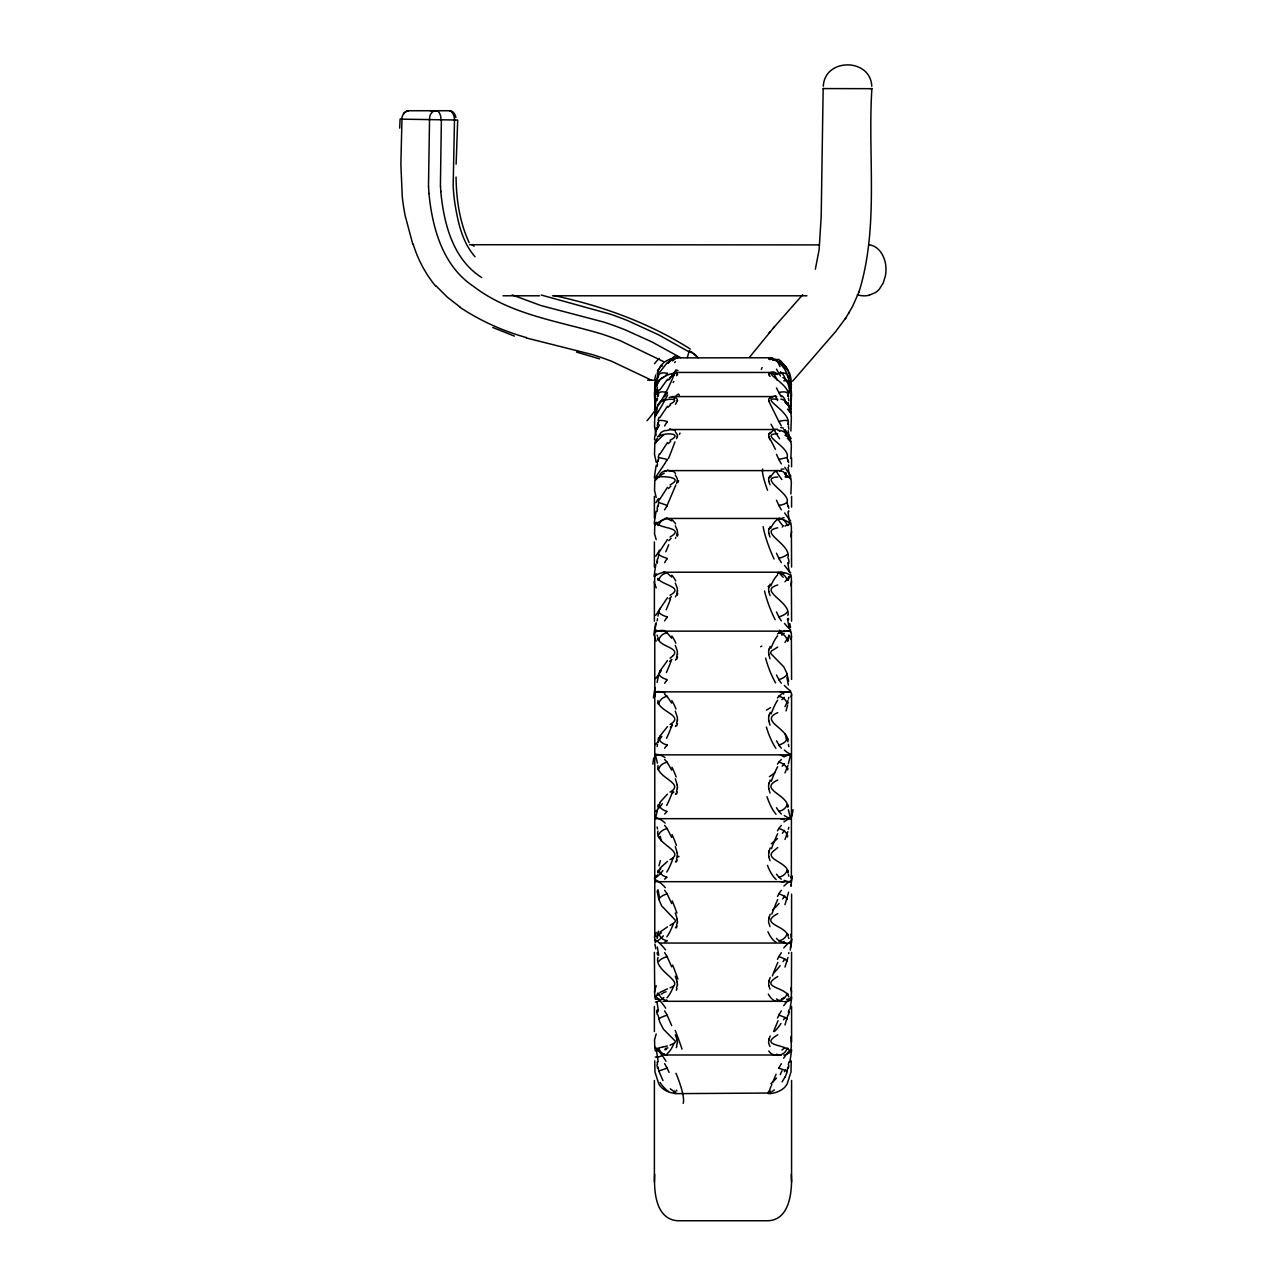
<?xml version="1.0" encoding="UTF-8"?>
<svg xmlns="http://www.w3.org/2000/svg" width="1285" height="1285" viewBox="0 0 1285 1285"><rect width="100%" height="100%" fill="white"/><g stroke="black" fill="none" stroke-linecap="round" stroke-linejoin="round"><path stroke-width="1.5" d="M659.398 999.232L655.414 999.232A88.777 46.389 0 0 1 654.772 996.598L654.386 952.33M655.414 942.371A88.777 33.972 0 0 1 654.772 940.443L654.772 633.071A88.777 33.972 0 0 1 655.414 631.16L790.548 631.16A87.3 33.41 0 0 1 791.367 633.73L791.576 679.412M791.56 694.205L791.351 880.113A87.3 20.383 0 0 1 790.548 881.687L655.414 881.687A88.777 20.721 0 0 1 654.772 880.514L654.531 877.751L656.185 875.599M790.548 574.299A87.3 45.617 0 0 1 791.367 577.816L791.576 621.185M790.548 522.674A87.3 56.685 0 0 1 791.367 527.043L791.576 567.054M870.363 88.649L871.905 88.681L823.155 88.569L821.195 216.603L819.123 249.692L815.349 269.207M871.889 88.681C867.52 155.999 879.277 226.738 858.942 292.161M654.724 1060.896L654.964 1072.043L658.82 1083.962A21.202 14.986 0 0 0 675.653 1093.535L675.765 1093.551A12.657 9.156 -0.1 0 0 677.356 1093.631L768.542 1093.053M456.127 164.191L457.701 120.099M791.576 1080.46L791.576 1181.831C791.191 1197.315 787.609 1219.513 768.51 1220.75L677.468 1220.75C655.189 1219.063 653.84 1190.038 654.724 1174.442M791.592 531.444L790.869 536.728M399.667 128.131L400.101 119.087M654.611 388.102A87.3 87.027 0 0 1 655.414 381.388A88.777 88.504 0.5 0 0 654.772 386.399L655.109 402.944M456.85 120.019L401.964 119.168L400.872 164.175L402.253 196.476A207.319 207.319 0 0 0 405.257 216.041L412.806 244.262M654.386 992.165L656.185 985.595M791.592 581.35L790.869 585.591M441.381 119.891L440.418 185.859M654.386 937.199L656.185 932.396M791.592 636.316L790.869 639.432M791.592 694.992L790.869 696.888M790.982 405.819L791.528 394.607A80.698 79.702 0 0 0 791.062 388.841L791.062 383.894M823.316 86.191C824.633 57.729 870.571 57.809 871.76 86.288M790.869 402.944L791.207 386.399A88.777 88.504 0 0 0 790.548 381.388L790.163 380.842M790.869 412.389L791.207 396.262A88.777 86.32 0 0 0 790.548 391.363M790.869 431.069L791.351 417.304A87.3 80.65 0 0 0 790.548 411.088M788.861 1061.892L788.364 1064.735M657.133 511.494L657.534 509.181M657.133 466.326L657.534 464.046M657.133 563.456L657.534 561.159M788.861 1009.93L788.364 1012.757M787.817 381.388L792.845 380.938L835.7 331.514L846.044 317.588M657.133 429.045L657.534 426.861M657.133 620.896L657.534 618.679M788.861 952.49L788.669 953.566M658.016 558.557L658.82 554.429A8.883 2.072 15.9 0 0 667.14 558.3A27.146 23.58 -87.7 0 1 666.803 559.344M790.869 458.488L791.351 445.799A87.3 74.434 0 0 0 790.548 440.048M787.946 1015.038L784.974 1024.98M658.016 506.579L658.82 502.499L667.14 505.374L675.83 485.023M787.946 1067L786.629 1072.863M658.016 616.141L658.82 612.078A8.883 3.341 16.7 0 0 667.14 616.848M787.946 957.454L784.974 967.075M658.016 461.508L658.82 457.556L667.14 459.387M657.133 400.567L657.534 398.527M657.133 682.431L658.82 674.031A33.249 29.41 16.7 0 1 659.88 671.139M788.621 892.24L784.974 904.72M658.016 424.452L658.82 420.741A8.883 1.927 15.8 0 1 667.14 421.448M677.275 720.66L676.52 723.455M677.275 788.572L676.52 791.351M790.869 494.002L791.351 482.678A87.3 66.37 0 0 0 790.548 477.554M677.275 856.436L676.52 859.135M658.016 742.393L658.82 738.763A8.883 5.622 20.1 0 0 667.14 744.947M677.275 654.386L676.52 657.117M787.833 831.684L784.974 839.458M657.133 746.537L657.534 744.625M768.703 852.79L768.944 851.778M788.364 829.227L788.765 827.331M657.133 381.597L657.534 379.75M677.275 922.582L676.52 925.136M768.703 919.064L768.944 918.084M658.016 396.31L658.82 392.921A8.883 3.212 16.6 0 1 667.14 392.519M677.275 591.373L676.52 593.975M658.016 807.96L658.82 804.683A8.883 6.553 23.3 0 0 667.14 811.349A27.146 19.404 45 0 1 666.674 811.975L664.618 814.015M787.946 765.619L784.974 772.911M768.703 982.093L768.944 981.162M677.275 533.163L676.52 535.588M788.364 763.868L790.548 754.857L655.414 754.857A88.777 6.971 0 0 0 654.772 755.259L654.868 756.431M657.326 810.803L655.591 817.935M658.016 377.79L658.82 374.802A8.883 4.401 17.9 0 1 667.14 373.293M768.703 1040.304L768.944 1039.437M768.944 783.882L768.703 784.878A9.075 8.513 87.4 0 0 768.912 788.749M697.996 357.873L697.61 357.342A23.403 16.287 26.4 0 0 689.145 351.303L687.282 357.615M768.944 716.034L768.703 717.03A9.075 8.385 65 0 0 768.944 720.853M658.016 872.997L658.82 870.154A8.883 7.341 28.2 0 0 667.14 877.141A27.146 17.058 39.5 0 1 666.626 877.607L664.618 879.197M787.946 700.566L784.974 706.702M677.275 481.2L676.52 483.369M768.944 649.953L768.703 650.885A9.075 8.047 48.8 0 0 768.96 654.563M788.364 699.056L788.861 697.321M657.486 874.892L657.229 875.776M657.133 373.806L657.534 372.505M769.153 851.023L770.197 847.891M769.153 783.127L770.197 780.027M769.153 917.345L770.197 914.245M768.944 587.229L768.703 588.08A9.075 7.517 38.4 0 0 768.992 591.55M769.153 715.311L770.197 712.34M769.153 980.455L770.197 977.467M677.275 436.755L676.52 438.619M768.815 1091.881L771.048 1086.355M658.016 935.914L658.82 933.569A8.883 7.935 36.4 0 0 667.14 940.716M769.153 649.262L770.197 646.467M787.946 637.649L784.974 642.452M769.153 1038.794L770.197 1035.983M768.944 529.404L768.703 530.191A9.075 6.811 31.7 0 0 769.024 533.339M675.83 659.125L675.476 660.104M675.83 725.479L675.476 726.475M788.364 636.428L788.861 635.063M769.153 586.586L770.197 584.065M675.83 793.343L675.476 794.307M657.534 937.295L657.133 938.403M675.83 595.903L675.476 596.866M659.864 499.174L667.461 487.336M675.83 861.046L675.476 861.962M658.016 371.156L660.924 365.566L664.538 361.92L670.047 359.045L675.653 358.242L670.047 360.716M659.864 454.264L667.461 442.554M657.133 385.195L657.534 384.183M659.864 551.169L667.461 539.491M675.83 537.387L675.476 538.303M659.864 417.545L667.461 406.253M859.312 291.197L852.614 306.344L845.273 318.825M676.52 987.731L677.275 985.37A9.83 8.465 30.5 0 0 677.532 984.342M677.275 400.936L675.476 404.309M768.944 477.94L768.703 478.598A9.075 5.927 27.3 0 0 769.072 481.377M769.153 528.858L770.197 526.641M675.83 926.919L675.476 927.77M772.879 1081.938L776.076 1074.244M659.864 389.917L667.461 379.316M771.899 1084.299L771.466 1085.327M787.946 578.395L784.974 581.768M659.864 671.139L667.461 660.618M658.016 995.168L658.82 993.369A8.883 8.336 50.9 0 0 667.14 1000.485M656.185 1033.911L654.531 1039.918L654.772 1047.58A88.777 57.664 0 0 0 655.414 1050.841L659.398 1050.841M676.52 1045.38L677.275 1043.292A9.83 7.694 24.5 0 0 677.516 1042.36M659.864 372.056L667.461 362.402M777.489 1018.025L778.838 1015.23A8.883 2.072 15.9 0 1 787.143 1019.101M769.153 477.458L770.197 475.627M777.489 959.365L778.838 956.683A8.883 3.341 16.7 0 1 787.143 961.437M659.864 736.16L667.461 726.619M784.894 1077.199L782.115 1081.89M788.364 577.495L788.861 576.531M768.944 434.073L768.703 434.603A9.075 4.883 24.4 0 0 769.153 436.948M777.489 896.432L778.838 893.942A26.873 22.407 62.7 0 1 779.224 893.059L781.312 890.328M666.658 460.367L664.795 463.644M666.658 506.354L664.618 509.856M666.658 422.412L664.618 425.929M658.016 383.203C657.567 377.661 676.906 370.289 674.336 374.995M689.579 350.532L689.226 351.19M666.658 559.248L664.618 562.621M779.304 1014.299L781.312 1010.974M666.658 393.435L664.618 396.84M677.211 374.722L676.52 375.75M659.864 802.418L667.461 794.114M777.489 830.817L778.838 828.568A8.883 5.622 20.1 0 1 787.143 834.752M666.658 617.748L664.618 620.896M666.658 374.128L665.646 375.75M664.618 463.917L655.414 477.554A88.777 67.511 0 0 0 654.772 481.377L654.531 490.356L656.185 497.391M781.312 1063.723L779.304 1067.192A26.873 23.066 -72.7 0 0 778.646 1068.044M848.694 313.331L849.417 312.143M666.658 680.391L664.618 683.251M787.833 524.425L784.974 526.127M658.289 1048.865L658.82 1048.078A8.883 8.545 75.9 0 0 667.14 1055.001M777.489 764.109L778.838 762.182A26.873 19.211 44.5 0 1 779.288 761.555L781.312 759.547M659.864 868.291L667.461 861.416M781.312 952.699L779.304 955.799A26.873 23.21 76.3 0 0 778.71 956.586M666.658 745.669L664.618 748.159M802.707 294.747L773.441 327.884M749.444 357.342L774.47 326.679M777.489 697.964L778.838 696.374A26.873 16.882 39 0 1 779.336 695.924M770.197 432.274L769.153 433.688A23.098 12.32 48 0 0 768.864 433.993M658.016 405.209C660.008 397.756 684.68 397.226 670.047 404.084M769.008 333.072L769.988 331.915M781.312 825.42L779.304 827.861A26.873 21.074 52.2 0 0 778.774 828.52M659.864 932.171L667.461 926.87M404.373 112.743L404.871 112.261A8.288 6.441 89.9 0 1 408.582 110.735L449.878 110.735M404.486 112.63L404.454 112.678A8.85 7.084 89.9 0 0 401.787 119.168L400.775 119.103M667.461 597.718L659.864 608.962A33.249 31.37 23.9 0 0 658.546 611.997M777.489 634.003L778.838 632.814A26.873 14.135 35.2 0 1 779.401 632.557L781.312 631.433M777.746 1034.794C760.399 1045.091 780.541 1044.287 787.946 1049.251M777.746 976.552C759.339 987.185 783.015 986.735 787.946 995.136M779.304 695.908L781.312 694.35M777.746 913.619C758.198 924.027 785.697 925.345 787.946 935.882M670.047 537.034C685.483 528.087 661.887 528.44 658.016 524.248M670.047 595.308C684.985 586.86 661.004 585.093 658.016 578.362M777.746 847.57L774.405 850.317M670.047 658.289L672.505 656.233M670.047 484.927C685.226 476.799 662.08 476.285 658.402 476.88M672.906 655.896C681.5 647.544 657.631 646.644 658.016 637.601M670.047 724.435C685.772 715.52 657.149 711.376 658.016 700.518M670.047 440.241C684.728 432.868 663.012 432.306 658.82 436.498A8.883 8.304 48.8 0 1 667.14 430.475L670.401 429.527L775.53 429.527M774.02 850.622C762.599 859.312 788.99 862.267 787.946 872.965M774.309 1089.921L772.285 1091.447M777.746 780.011C757.732 789.359 788.347 794.548 787.785 807.237M770.197 397.659L769.233 398.527A23.098 10.119 44.4 0 0 768.912 398.848L768.703 399.266A9.075 3.743 22.5 0 0 769.265 401.129M670.047 792.106C685.901 783.304 655.703 777.57 658.016 765.571M787.946 476.607L784.974 476.912M659.864 992.454L665.775 989.595M777.746 712.645C758.375 720.901 789.552 728.852 787.833 741.847M670.047 859.649C686.688 851.409 654.21 843.988 658.016 831.122M769.153 373.084L770.197 372.618M777.489 573.801L778.838 573.03A8.883 8.336 50.9 0 1 787.143 580.161M670.047 377.356L673.934 375.172M654.868 817.099L654.772 818.272A88.777 6.971 0 0 0 655.414 818.673L790.548 818.673A87.3 6.843 0 0 0 791.367 818.143L790.869 816.971M776.493 500.234L778.838 505.374C807.269 501.552 753.315 477.908 777.746 477.04M662.98 1080.605L658.82 1071.031L667.14 1068.14L669.1 1072.397M670.047 925.409L674.705 922.373L675.605 920.462L661.679 905.877L658.82 899.484L657.133 891.083M777.746 647.078L771.402 651.045L770.406 653.133L783.834 666.915L786.95 673.404L788.621 681.291M669.1 397.74L671.702 396.663M790.869 756.56L791.351 755.387A87.3 6.843 0 0 0 790.548 754.857M670.047 987.747C686.784 982.431 653.262 970.721 658.016 957.389M777.746 584.964C757.074 590.955 791.897 601.942 787.833 615.515M667.461 988.888L666.112 989.466M664.618 942.114L666.658 941.07A27.146 14.296 35.6 0 0 667.06 940.652M664.618 471.322L666.658 470.712M779.304 572.837L781.312 572.339M666.658 1000.694L664.618 1001.192M670.047 1045.139L674.529 1043.147L675.605 1041.46L663.478 1029.221L659.703 1021.912L658.016 1014.973M777.489 518.851L778.838 518.514A8.883 8.529 75.9 0 1 787.143 525.437M777.746 527.814C756.961 531.701 792.299 544.519 787.833 557.915M659.864 1047.677L662.353 1047.114M869.142 295.261L875.374 292.594A19.082 19.082 0 0 0 879.309 289.205L883.197 283.069L885.445 275.697A35.016 35.016 0 0 0 885.943 267.762C885.574 257.803 879.743 245.949 868.788 244.744M667.461 1045.926L663.028 1046.97M768.992 359.157L772.124 358.483M675.3 357.873L770.197 357.776M664.618 518.53L666.658 518.465M781.312 1055.001L664.618 1055.001M787.946 461.443L787.143 457.572L778.838 459.387L776.493 454.312M779.304 518.465L781.312 518.514A43.963 22.696 89.3 0 1 784.043 517.678M666.658 1055.049L665.823 1055.081M787.143 477.153A8.883 8.529 -72.5 0 0 778.838 470.615L667.14 470.615A8.883 8.529 72.5 0 0 658.82 477.153M777.746 433.896C757.331 433.8 790.757 446.955 787.143 457.572M779.963 1055.081L779.304 1055.049M469.603 244.712L819.091 244.905M502.997 295.791L539.475 295.791M552.47 295.791L806.964 295.791M674.432 372.441L771.048 372.457M672.36 396.583L773.634 396.583M665.823 518.449L780.124 518.449M663.092 572.211L782.806 572.211M654.868 696.518L654.772 693.017A88.777 20.721 0 0 1 655.414 691.844L790.548 691.844A87.3 20.383 0 0 1 791.367 693.402L791.56 694.205M660.153 943.045L785.761 943.045M786.581 999.232L790.548 999.232A87.3 45.617 0 0 0 791.367 995.714L791.576 952.33M663.092 1001.304L782.806 1001.304M430.25 110.719L433.655 111.153M658 380.231L647.576 380.135M824.151 88.585L823.219 88.569M670.401 429.527L671.702 429.624A36.783 13.814 -86.2 0 1 675.46 430.748M676.344 357.728L677.275 357.889A8.738 1.381 -19.4 0 1 676.761 358.403M668.441 470.487L671.702 471.402M449.75 110.719L449.75 110.735A8.61 5.381 86.1 0 1 454.488 119.874L453.171 185.747A166.183 165.99 -78.6 0 0 454.794 202.773C457.829 221.727 462.006 241.949 475.032 256.775M787.946 436.595L784.974 435.31M777.746 399.442C756.624 396.278 792.54 412.116 787.946 424.387M781.312 1001.192L779.304 1000.694M436.627 110.767L436.595 110.751A8.208 5.156 -89 0 0 436.081 110.719A8.593 6.682 83.6 0 0 429.543 119.087L428.483 186.421M675.3 372.505L677.275 373.501A8.738 2.634 -20.1 0 1 677.131 374.288M779.304 470.712L781.312 471.306M553.98 295.582C602.006 305.814 648.7 322.712 690.334 349.038M778.838 1068.14L787.143 1071.031M576.531 352.09L599.565 358.884M777.746 374.513C757.443 369.646 792.588 385.339 787.946 396.262M526.336 337.971L592.385 354.596A280.001 280.001 0 0 1 611.949 361.422L651.479 380.167M541.258 295.036L609.668 313.958A330.229 330.181 35.6 0 1 627.626 320.607L658.707 334.871L688.889 351.801M777.489 429.913L779.963 431.085M514.369 336.092L492.814 327.498M666.658 572.837L664.618 572.323A44.638 22.744 -73.7 0 0 655.446 575.744M664.618 631.417L666.658 632.461M781.312 942.098L779.304 941.054A26.873 14.247 -37.1 0 1 778.774 940.765M777.746 359.752L770.357 358.306A36.349 11.42 76.1 0 1 773.12 360.41M512.169 294.891L540.792 305.509L603.484 322.005A318.841 318.648 35 0 1 625.442 329.956L651.752 341.842L680.552 357.648M770.454 358.354C778.903 360.667 786.372 368.65 787.946 377.742M776.493 1054.23L778.838 1055.001A8.883 8.529 -75.9 0 0 787.143 1048.078M663.301 361.47L620.671 340.894A306.521 306.328 35.3 0 0 601.653 333.988C558.011 320.945 510.563 314.857 473.362 286.266C442.731 265.915 432.37 228.152 428.949 193.489M471.98 244.905L474.117 246.206M675.3 397.338L677.275 399.298A8.738 3.839 -21.3 0 1 677.227 400.406M664.618 694.318L666.658 695.892A27.226 17.139 -41.9 0 1 667.14 696.374L671.702 703.136M781.312 879.181L779.304 877.623A26.873 16.914 -41.2 0 1 778.822 877.157L776.493 874.153M460.094 307.067L447.453 297.285L435.872 285.752M481.714 277.576C452.834 259.152 443.871 223.67 440.787 191.594M785.81 366.675L779.658 360.732L787.143 369.775M674.24 1091.881L670.256 1088.781M781.457 361.952L785.665 366.434M784.974 402.382L787.946 405.193M776.493 998.943L778.838 1000.485A8.883 8.336 -50.9 0 0 787.143 993.369M664.618 759.515L666.658 761.555A27.226 19.404 -47.6 0 1 667.108 762.214L671.702 770.101M781.312 813.983L779.304 811.959A26.873 19.163 -46.9 0 1 778.871 811.317L776.493 807.735M671.702 520.923L667.14 518.514A8.883 8.545 -75.9 0 0 658.82 525.437L658.82 525.437M768.783 358.547L770.02 359.704M675.3 431.76L677.275 434.635A8.738 4.931 -23.3 0 1 677.259 436.049M784.974 378.898L787.143 381.854A8.883 7.26 -27.6 0 0 782.886 377.629M664.618 825.372L666.658 827.845A27.226 21.17 -55.6 0 1 667.06 828.632M781.312 748.111L779.304 745.669M776.493 938.403L778.838 940.716A8.883 7.935 -36.4 0 0 787.143 933.569M671.702 576.997L667.14 573.03A8.883 8.336 -50.9 0 0 658.82 580.161L658.82 580.161M664.618 890.28L666.658 893.123M781.312 683.202L779.304 680.391M656.185 641.135L654.386 636.316M770.02 376.521L768.735 374.706M675.3 474.936L677.275 478.646A8.738 5.911 -26.4 0 1 677.291 480.349M664.618 952.635L666.658 955.783M781.312 620.832L779.304 617.732M790.869 876.643L791.592 878.538M664.618 1010.909L666.658 1014.283A27.226 23.259 86 0 1 666.979 1015.327M781.312 562.557L779.304 559.232M780.461 375.975L779.304 374.128M779.369 745.605A26.873 20.929 -54.7 0 1 778.903 744.898L776.493 740.819M671.702 638.243L667.14 632.814A8.883 7.935 -36.4 0 0 658.82 639.962M787.271 382.047L787.946 383.187M781.312 396.76L779.304 393.419M781.312 509.792L779.304 506.338M664.618 1063.659L666.658 1067.176M781.312 425.865L779.304 422.396M781.312 463.853L779.304 460.351M675.3 525.774L677.275 530.239A8.738 6.73 -30.9 0 1 677.291 532.183M776.493 369.116L778.838 373.293A8.883 4.401 -17.9 0 1 787.143 374.802M656.185 587.92L654.531 583.085L654.772 576.933A88.777 46.389 0 0 1 655.414 574.299A48.766 5.429 79.2 0 1 656.715 574.186M788.861 996.999L788.364 996.036M770.02 1046.536L768.735 1043.452A9.075 6.971 -32.9 0 1 768.944 1040.304M776.493 387.925L778.838 392.519A8.883 3.196 -16.6 0 1 787.143 392.921M675.3 583.053L677.275 588.144A8.738 7.405 -38 0 1 677.307 590.281M770.02 439.823L768.735 436.9M776.493 675.01L778.838 679.572A8.883 4.53 -18.1 0 0 787.143 674.031M469.153 242.624C459.645 222.241 456.287 199.4 456.063 177.057M787.046 368.988L785.954 366.916L787.143 369.197A8.883 6.457 -22.9 0 0 783.513 365.839M788.364 384.038L788.861 385.259M776.493 611.965L778.838 616.848A8.883 3.341 -16.7 0 0 787.143 612.078M656.185 539.62L654.531 533.612L654.772 525.951A88.777 57.664 0 0 1 655.414 522.674M770.02 989.064L768.735 985.563M671.702 837.467L667.14 828.568A8.883 5.622 -20.1 0 0 658.82 834.752M787.271 369.486L787.946 371.124M768.735 401.048L778.838 421.448A8.883 1.927 -15.8 0 1 787.143 420.741M776.493 553.225L778.838 558.3A8.883 2.072 -15.9 0 0 787.143 554.429M675.3 645.343L677.275 650.949A8.738 7.887 -49.3 0 1 677.307 653.23M770.02 484.734L768.735 481.361M671.702 903.58L667.14 893.942A8.883 4.53 -18.1 0 0 658.82 899.484M790.869 934.099L791.351 939.801A87.3 33.41 0 0 1 790.548 942.371M671.702 966.834L667.14 956.683A8.883 3.341 -16.7 0 0 658.82 961.437M671.702 1025.639L667.14 1015.23A8.883 2.072 -15.9 0 0 658.82 1019.101M676.52 1090.146L676.858 1091.013M770.02 926.613L768.735 922.775A9.075 8.144 -51.7 0 1 768.896 919.096M675.3 711.103L677.275 717.094A8.738 8.16 -67.3 0 1 677.323 719.471M675.3 1034.762L677.275 1040.368M770.02 537.082L768.735 533.355M788.861 938.468L788.364 937.102M657.133 635.127L657.534 636.236M675.3 778.742L677.275 784.958M770.02 860.725L768.735 856.645M675.3 976.182L677.275 982.158M770.02 595.565L768.735 591.566M675.3 846.574L677.275 852.871M675.3 912.928L677.275 919.144M770.02 793.006L768.735 788.797M770.02 658.771L768.735 654.595M770.02 725.125L768.735 720.885M656.185 462.295L654.531 454.408L654.772 444.337A88.777 75.703 0 0 1 655.414 440.048M788.364 372.281L788.861 373.903M656.185 435.181L654.531 426.636L654.772 415.73A88.777 82.015 0 0 1 655.414 411.088M790.869 987.924L791.592 992.165M788.861 876.209L788.364 874.459M789.135 375.477L790.484 381.131M655.832 409.674L654.434 394.607A80.698 79.702 0 0 1 654.9 388.841L654.9 383.894M655.768 415.328L654.611 397.916A87.3 84.874 0 0 1 655.414 391.363M790.548 818.673L788.364 809.662M655.414 754.857L657.438 763.145M790.869 1036.802L791.351 1046.472A87.3 56.685 0 0 1 790.548 1050.841M788.364 379.444L788.861 381.709M787.143 502.499L787.946 506.515M658.82 1071.031L658.016 1066.936M788.364 744.304L788.861 746.649M657.133 826.978L657.534 828.889M788.364 398.189L788.861 400.695M788.364 426.491L788.861 429.174M788.364 618.294L788.621 619.675M657.534 954.851L657.133 952.619M788.621 465.058L788.861 466.455M657.534 1012.371L657.133 1010.074M657.534 1064.349L657.133 1062.02M788.717 562.75L788.861 563.585M788.717 510.787L788.861 511.639M791.255 1060.896L790.998 1072.043L787.143 1083.962A21.202 15.018 0 0 1 770.325 1093.567M791.576 1181.831L791.255 1174.442M791.592 937.199L791.576 894.103M791.592 1042.071L791.576 1006.476M654.386 581.35L654.386 621.185M791.576 457.942L791.576 466.808M791.576 496.347L791.576 507.109M654.386 496.347L654.386 518.305M654.386 541.917L654.386 567.054M654.386 1006.476L654.386 1031.598M654.386 1080.46L654.386 1181.831M654.611 389.692A48.766 12.207 -88.5 0 1 656.571 379.477M675.894 369.775A44.654 10.2 -61.5 0 1 647.03 420.725M655.543 395.121A44.638 8.481 -57.3 0 1 657.406 392.567M656.057 393.852A48.766 10.28 86.9 0 1 657.502 387.299M791.351 390.158A45.393 3.582 55.9 0 1 789.633 387.604M788.331 383.733A48.396 10.328 87.2 0 1 789.825 392.905M789.118 383.797A48.396 11.244 -84.8 0 1 791.046 389.419M788.942 391.042A45.393 6.136 55.7 0 1 790.982 393.756M655.623 385.275A44.638 4.674 -56.2 0 1 657.727 382.271M656.137 383.797A48.766 10.553 88.9 0 1 657.599 376.184M790.548 381.388A87.3 87.027 -0.6 0 1 791.367 388.102M789.215 372.136A48.396 11.774 -87 0 1 791.126 379.428M789.183 381.356A45.393 2.104 55.1 0 1 791.56 384.697M657.84 374.722A33.249 26.583 -12.9 0 1 658.707 371.863M657.39 378.24A38.968 6.537 -84.8 0 1 657.904 376.248M657.422 370.931A39.016 7.437 -88.2 0 1 657.936 369.727M658.82 369.197A8.883 6.457 22.9 0 1 662.45 365.839M667.766 362.932A30.519 25.555 87 0 1 670.24 361.133M779.626 374.096A26.873 15.725 39.1 0 1 779.16 373.276M788.01 369.759A38.646 7.26 88.1 0 1 788.46 370.803M788.042 376.296A38.63 6.409 84.6 0 1 788.492 378.015M778.132 359.19A30.872 23.756 -47.4 0 1 781.633 361.776M672.569 360.957A36.783 11.276 -76.3 0 1 675.155 358.836M677.468 358.21A9.83 1.478 -15.1 0 1 677.58 358.37M674.689 362.547A33.844 4.947 -61.2 0 1 675.412 361.695M668.312 363.253A36.751 8.497 -71.4 0 1 676.89 356.041M667.477 373.293A27.146 16.287 -38.2 0 1 666.995 374.16M773.201 372.425A36.783 4.337 65.6 0 1 777.28 380.231M770.454 358.933A9.075 1.189 20.6 0 1 769.024 357.985M769.153 357.985A23.098 5.028 40.1 0 1 769.394 357.985M655.189 388.006A48.766 11.42 84.6 0 1 655.527 386.865M655.366 996.18A44.638 19.901 67.4 0 1 665.726 1008.179M658.434 1011.006A48.766 5.638 79.3 0 1 656.94 1001.85M657.808 993.032A48.766 4.915 -76.6 0 1 655.848 997.128M663.895 997.497A44.654 22.857 -85.1 0 1 655.382 1002.123M664.747 1049.668A33.249 5.268 7.8 0 1 666.433 1049.572M658.065 1048.319A38.968 6.088 -83.7 0 1 657.583 1049.122M657.47 1048.319A48.766 6.618 -77.7 0 1 655.478 1050.552M664.457 1054.166A44.654 23.082 89.5 0 1 655.318 1057.009M655.334 1047.307A44.638 17.251 63.6 0 1 666.032 1061.217M658.225 1061.763A48.766 6.971 80.5 0 1 656.731 1052.11M657.245 1014.524A39.016 2.329 79.4 0 1 656.587 1010.877M667.943 1047.901A30.519 10.81 -35.8 0 1 665.309 1048.399M790.452 1052.142A45.393 20.978 -68.6 0 1 783.93 1055.194M790.404 1050.134A48.396 6.746 80.2 0 1 788.99 1051.13M791.64 1049.781A48.396 8.915 -80.2 0 1 789.793 1062.101M783.641 1058.181A45.393 19.773 -65.5 0 1 790.42 1049.572M784.444 1048.158A43.963 19.58 -67 0 1 781.89 1050.006M778.983 1055.306A26.873 7.935 -32.4 0 1 778.533 1055.242M789.247 1011.407A38.646 2.184 -79.5 0 1 788.669 1014.604M791.785 997.064A48.396 7.533 -78.7 0 1 789.986 1009.111M783.738 1005.689A45.393 22.198 -69.8 0 1 790.452 998.124M790.484 1000.148A45.393 23.018 -73.3 0 1 784.027 1001.69M790.596 999.457A48.396 5.381 79.1 0 1 789.231 999.104M788.315 1049.09A38.63 6.104 83.8 0 1 787.898 1048.383M780.959 1023.47A31.434 23.082 -43.9 0 1 774.502 1031.469M675.219 1030.377A36.783 2.265 67.9 0 1 681.998 1049.138M677.05 1040.368A8.738 6.618 30.1 0 1 677.34 1042.312M676.954 1046.263A33.844 16.625 84.3 0 1 676.215 1047.644M673.983 1043.308A36.751 14.007 -86 0 1 667.06 1053.748M666.786 1054.744A27.146 7.806 31.1 0 1 666.289 1054.76M776.461 1054.921A36.783 15.404 -84.9 0 1 768.719 1051.05M768.639 1039.517A23.098 13.075 -49.7 0 1 768.848 1038.858M773.618 1031.469A36.703 2.249 -67.4 0 1 778.067 1020.692M778.678 1015.118A26.873 23.419 -88 0 1 779.16 1014.186M783.609 1019.808A43.963 7.437 -60.3 0 1 785.103 1017.399M655.382 939.881A44.638 22.07 71.9 0 1 665.501 949.872M658.755 955.317A48.766 4.176 78.4 0 1 657.294 946.933M658.482 931.191A48.766 3.1 -75.9 0 1 656.587 936.765M663.381 935.833A44.654 22.054 -79.8 0 1 655.43 941.921M666.529 955.879A27.226 23.13 -79.3 0 1 667.011 956.779M661.165 994.076A33.249 10.296 8.1 0 1 662.755 993.433M658.097 993.707A38.968 5.349 -82.4 0 1 657.631 994.863M655.752 948.812A39.016 1.189 79 0 1 654.9 944.041M666.112 991.747A30.519 7.051 -34.2 0 1 663.478 992.566M784.316 997.465A43.963 21.749 -71.5 0 1 781.569 998.831M779.144 1000.838A26.873 11.228 -34.3 0 1 778.678 1000.613M791.126 943.415A38.646 1.044 -79.1 0 1 790.371 947.72M792.01 938.805A48.396 5.975 -77.4 0 1 790.259 950.129M783.818 947.848A45.393 24.062 -74.9 0 1 790.484 941.487M790.516 942.917A45.393 24.495 -78.7 0 1 784.107 942.933M790.901 944.089A48.396 3.887 78.2 0 1 789.649 942.676M788.283 994.815A38.63 5.381 82.5 0 1 787.882 993.803M780.124 965.613A31.434 20.399 -38.2 0 1 773.666 972.873M672.633 965.067A36.783 4.401 68.6 0 1 677.918 979.09M677.066 982.174A8.738 7.308 36.7 0 1 677.323 984.31M677.05 988.647A33.844 16.882 89.5 0 1 676.296 990.269M673.709 985.82A36.751 13.46 -82.3 0 1 666.979 997.835M666.963 1000.34A27.146 11.196 32.9 0 1 666.465 1000.533M776.365 1001.32A36.783 15.677 -89.1 0 1 768.334 994.124M768.848 985.531A9.075 7.646 -40.2 0 1 768.912 982.109M768.671 981.178A23.098 14.842 -55.1 0 1 768.88 980.471M772.381 975.941A36.703 4.433 -68.1 0 1 777.843 962.401M783.095 961.662A43.963 10.698 -62 0 1 784.878 958.915M655.382 879.807A44.638 23.692 77.1 0 1 665.325 887.678M659.398 896.882A48.766 2.586 77.8 0 1 658.016 889.67M660.378 860.564A48.766 1.205 -75.5 0 1 658.932 865.833M662.867 870.684A44.654 20.705 -75 0 1 655.478 877.88M666.562 893.204A27.226 22.423 -66.1 0 1 667.027 894.023M660.008 933.954A33.249 15.067 8.6 0 1 661.47 932.782M658.129 933.906A38.968 4.481 -81.2 0 1 657.679 935.384M658.386 933.536A30.519 3.116 -33.3 0 1 657.47 933.633M784.187 941.536A43.963 23.371 -76.7 0 1 781.28 942.29M778.838 893.942A8.883 4.53 18.1 0 1 787.143 899.484M792.363 876.065A48.396 4.257 -76.5 0 1 790.773 886.008M783.898 886.088A45.393 25.331 -80.6 0 1 790.5 881.044M790.548 881.847A45.393 25.363 -84.6 0 1 784.187 880.37M791.464 885.863A48.396 2.297 77.7 0 1 790.596 884.626M788.251 935.335A38.63 4.546 81.3 0 1 787.85 934.05M779.015 903.435A31.434 17.203 -34.2 0 1 772.654 909.78M672.216 900.913A36.783 6.425 69.9 0 1 676.906 913.009M677.099 919.16A8.738 7.822 47.3 0 1 677.323 921.425M677.532 921.457A9.83 9.043 40.9 0 1 677.356 922.598M677.131 926.003A33.844 16.721 -85.4 0 1 676.392 927.834M673.42 923.594A36.751 12.577 -79 0 1 666.899 936.781M776.285 942.387A36.783 15.565 86.7 0 1 767.948 931.737M768.703 918.068A23.098 16.239 -62.1 0 1 768.912 917.329M771.819 914.149A36.703 6.489 -69.4 0 1 777.73 899.516M782.726 898.922A43.963 13.701 -64.3 0 1 784.701 896.047M655.398 817.437A44.638 24.72 82.8 0 1 665.164 823.075M661.245 840.904A48.766 0.948 77.5 0 1 660.249 836.31M662.369 803.639A44.654 18.857 -70.8 0 1 655.527 811.558M659.446 870.363A33.249 19.468 9.5 0 1 660.811 868.676M658.193 870.363A38.968 3.502 -80.3 0 1 657.743 872.081M658.354 836.021A39.016 1.173 79 0 1 658.675 837.579M678.191 856.966A30.519 0.883 -33.1 0 1 678.994 856.436M784.075 881.735A43.963 24.431 -82.5 0 1 780.991 881.783M787.143 870.154A8.883 7.341 -28.2 0 1 778.838 877.141M787.384 837.017A38.646 1.253 -79.2 0 1 787.689 835.571M792.99 809.695A48.396 2.458 -75.9 0 1 791.994 816.12M783.962 821.902A45.393 25.973 -86.8 0 1 790.532 818.304A45.393 25.604 89.3 0 1 784.252 815.541M788.187 872.065A38.63 3.582 80.4 0 1 787.801 870.571M777.441 838.527A31.434 13.589 -31.4 0 1 771.337 843.795M672.055 834.575A36.783 8.304 71.6 0 1 676.44 845.418M677.115 852.887A8.738 8.144 64.1 0 1 677.323 855.232M677.548 855.264A9.83 9.38 59.8 0 1 677.356 856.453M677.211 859.89A33.844 16.143 -80.4 0 1 676.472 861.882M673.099 858.171A36.751 11.388 -75.9 0 1 666.803 872.081M776.172 879.534A36.783 15.083 82.6 0 1 767.514 865.415M768.896 856.597A9.075 8.433 -69.3 0 1 768.88 852.822M768.719 851.73A23.098 17.251 -70.9 0 1 768.928 850.975M771.482 848.646A36.703 8.401 -71.2 0 1 777.666 833.724M782.42 833.226A43.963 16.368 -67.3 0 1 784.573 830.399M655.414 754.295A44.638 25.138 88.8 0 1 665.036 757.652M652.86 764.189A48.766 2.618 -75.8 0 1 653.792 757.845M661.823 736.369A44.654 16.544 -67.1 0 1 655.575 744.609M658.82 768.848A8.883 6.553 -23.3 0 1 667.14 762.182M659.109 804.779A33.249 23.387 10.9 0 1 660.394 802.643M658.289 804.522A38.968 2.442 -79.6 0 1 657.872 806.386M657.984 768.43A39.016 2.313 79.4 0 1 658.386 770.197M671.943 793.471A30.519 4.867 -33.6 0 1 673.87 792.058M783.946 819.541A43.963 24.881 -88.5 0 1 780.686 818.786M787.143 804.683A8.883 6.553 -23.3 0 1 778.838 811.349M778.838 762.182A8.883 6.553 23.3 0 1 787.143 768.848M787.625 769.892A38.646 2.377 -79.6 0 1 787.978 768.301M784.011 756.897A45.393 25.989 86.9 0 1 790.548 754.793M790.596 754.295A45.393 25.218 83.3 0 1 784.332 750.022M785.264 734.313A48.396 0.996 77.4 0 1 786.372 739.437M788.09 806.466A38.63 2.538 79.7 0 1 787.721 804.828M774.951 772.622A31.434 9.637 -29.6 0 1 769.426 776.638M671.959 767.274A36.783 9.959 73.9 0 1 676.183 776.943M677.131 784.99A8.738 8.256 88.1 0 1 677.323 787.368M677.548 787.384A9.83 9.509 -89.7 0 1 677.372 788.588M677.307 791.897A33.844 15.163 -75.8 0 1 676.569 794.001M672.73 791.223A36.751 9.927 -73.3 0 1 666.706 805.374M776.044 814.304A36.783 14.215 78.7 0 1 767 796.668M768.735 783.802A23.098 17.813 -81.1 0 1 768.944 783.047M771.257 781.312A36.703 10.103 -73.4 0 1 777.634 766.727M782.179 766.245A43.963 18.633 -71 0 1 784.46 763.611M655.414 691.956A44.638 24.945 -85 0 1 664.891 693.017M654.515 687.764A48.766 2.361 77.7 0 1 655.189 688.117M653.455 697.867A48.766 4.465 -76.4 0 1 655.045 687.764M661.213 670.577A44.654 13.814 -64.2 0 1 655.623 678.673M658.82 703.377A8.883 7.341 -28.2 0 1 667.14 696.374M658.868 738.779A33.249 26.728 13 0 1 660.104 736.257M658.498 737.606A38.968 1.317 -79.2 0 1 658.129 739.389M657.824 702.397A39.016 3.405 80.1 0 1 658.257 704.084M670.304 727.005A30.519 8.738 -34.8 0 1 672.473 725.238M783.802 756.479A43.963 24.72 85.3 0 1 780.348 754.841M787.143 738.763A8.883 5.622 -20.1 0 1 778.838 744.947M778.838 696.374A8.883 7.341 28.2 0 1 787.143 703.377M787.737 703.891A38.646 3.437 -80.2 0 1 788.107 702.397M786.051 710.942A48.396 1.301 -75.7 0 1 787.577 705.401M784.075 692.647A45.393 25.363 80.8 0 1 790.564 692.069M790.612 690.945A45.393 24.222 77.5 0 1 784.396 685.451M786.918 677.532A48.396 2.634 77.7 0 1 788.347 685.001M787.866 739.726A38.63 1.43 79.2 0 1 787.544 738.12M770.534 707.633A31.434 5.445 -28.5 0 1 766.39 710.171M671.894 700.55A36.783 11.372 76.5 0 1 675.99 709.015M677.548 719.471A9.83 9.38 -59.4 0 1 677.388 720.676M677.436 723.728A33.844 13.814 -71.7 0 1 676.697 725.897M672.232 724.483A36.751 8.208 -71.1 0 1 666.578 738.281M667.204 745.011A27.146 21.267 52.7 0 1 666.706 745.734M775.883 748.272A36.783 12.995 75.2 0 1 766.39 727.085M768.751 715.954A23.098 17.958 87.9 0 1 768.96 715.215M771.096 713.946A36.703 11.549 -76.1 0 1 777.586 700.197M781.955 699.666A43.963 20.431 -75.3 0 1 784.348 697.353M655.43 631.947A44.638 24.142 -79.2 0 1 664.763 630.758M655.045 629.393A48.766 3.951 78.3 0 1 656.233 630.341M653.824 635.031A48.766 6.2 -77.4 0 1 655.591 623.45M660.49 607.95A44.654 10.762 -61.9 0 1 655.687 615.37M666.738 632.397A27.226 14.472 -37.7 0 1 667.204 632.766M658.82 674.031A8.883 4.53 18.1 0 0 667.14 679.572A27.146 22.6 63.2 0 1 666.738 680.472M657.727 638.854A39.016 4.417 81 0 1 658.177 640.332M669.517 661.454A30.519 12.384 -36.7 0 1 671.798 659.462M783.641 694.077A43.963 23.949 79.3 0 1 779.947 691.458M779.401 680.311A26.873 22.198 -65.3 0 1 778.935 679.508M778.838 632.814A8.883 7.935 36.4 0 1 787.143 639.962M787.801 640.203A38.646 4.417 -81.2 0 1 788.203 638.886M787.689 641.408A48.396 3.164 -76.1 0 1 789.552 635.979M784.139 630.742A45.393 24.11 75.1 0 1 790.596 631.706M790.644 629.955A45.393 22.616 72.2 0 1 784.476 623.402M787.48 618.695A48.396 4.208 78.4 0 1 788.958 627.241M761.78 646.13A31.434 1.124 -28.1 0 1 760.688 646.708M671.846 636.011A36.783 12.513 79.5 0 1 675.862 643.159M677.564 653.23A9.83 9.027 -40.7 0 1 677.404 654.402M677.564 657.004A33.844 12.127 -68.2 0 1 676.842 659.173M671.573 659.767A36.751 6.296 -69.4 0 1 666.417 672.521M775.626 682.945A36.783 11.469 72.2 0 1 765.603 658.097M768.767 649.841A23.098 17.653 77 0 1 768.992 649.15M770.952 648.25A36.703 12.721 -79.2 0 1 777.57 635.754M781.73 635.127A43.963 21.733 -80.1 0 1 784.252 633.232M654.049 576.644A48.766 7.774 -78.6 0 1 655.896 564.34M659.558 550.125A44.654 7.421 -60.2 0 1 655.768 556.244M666.819 572.692A27.226 11.437 -34.8 0 1 667.284 572.917M655.511 627.112A38.968 1.012 -79.1 0 1 656.282 622.775M657.663 579.166A39.016 5.317 82.1 0 1 658.129 580.354M669.067 598.778A30.519 15.741 -39.6 0 1 671.396 596.642M783.432 633.858A43.963 22.584 73.9 0 1 779.449 630.164M779.433 617.635A26.873 22.921 -78.6 0 1 778.967 616.752M787.85 580.274A38.646 5.285 -82.3 0 1 788.251 579.214M788.267 579.985A48.396 4.947 -76.8 0 1 790.195 576.082M784.219 572.708A45.393 22.247 69.9 0 1 790.612 575.15M790.677 572.853A45.393 20.464 67.7 0 1 784.573 565.416M787.753 562.782A48.396 5.686 79.3 0 1 789.263 572.05M789.793 623.546A38.63 0.867 79.1 0 1 790.532 627.594M770.117 585.446A31.434 3.212 -28.2 0 1 768.044 586.667M671.798 575.214A36.783 13.348 82.9 0 1 675.733 580.965M677.564 590.265A9.83 8.465 -30.4 0 1 677.404 591.373M677.773 593.349A33.844 10.152 -65.3 0 1 677.034 595.469M670.545 599.019A36.751 4.224 -68.2 0 1 666.192 609.765M667.268 616.945A27.146 23.387 76.8 0 1 666.77 617.844M775.176 619.691A36.783 9.654 69.6 0 1 764.527 590.955M768.783 587.116A23.098 16.914 67.3 0 1 769.008 586.474M770.823 585.864A36.703 13.573 -82.6 0 1 777.537 575.021M778.999 573.174A26.873 11.035 32.5 0 1 779.497 572.998M781.521 574.218A43.963 22.488 -85.3 0 1 784.155 572.853M655.446 524.73A44.638 20.785 -69 0 1 664.441 519.413M655.607 523.605A48.766 6.794 80.3 0 1 656.988 522.336M654.21 523.846A48.766 9.172 -80.2 0 1 656.105 511.253M658.273 498.773A44.654 3.919 -59.2 0 1 655.864 502.724M666.979 518.208A27.226 8.128 -32.9 0 1 667.429 518.289M658.418 554.317A33.249 32.559 41.5 0 1 659.526 551.024M656.828 562.268A38.968 2.136 -79.5 0 1 657.438 558.895M657.615 524.714A39.016 6.088 83.4 0 1 658.081 525.565M668.73 540.648A30.519 18.697 -43.7 0 1 671.107 538.399M783.159 577.254A43.963 20.672 69 0 1 778.774 572.291M779.449 559.136A26.873 23.066 86.5 0 1 778.983 558.204M787.882 525.501A38.646 6.023 -83.6 0 1 788.299 524.762M788.572 524.923A48.396 6.602 -77.9 0 1 790.516 522.883M784.3 519.991A45.393 19.853 65.6 0 1 790.644 523.83M790.709 521.035A45.393 17.797 63.8 0 1 784.685 512.94M787.946 511.848A48.396 7.003 80.5 0 1 789.44 521.582M788.476 558.814A38.63 2.008 79.4 0 1 789.022 561.77M783.416 525.742A31.434 7.485 -29 0 1 782.212 527.043M671.766 519.67A36.783 13.846 86.5 0 1 675.637 523.927M677.564 532.151A9.83 7.678 -24.4 0 1 677.42 533.163M678.062 534.207A33.844 7.919 -63 0 1 677.356 536.198M668.714 544.744A36.751 2.056 -67.5 0 1 665.807 551.779M774.084 559.023A36.783 7.598 67.6 0 1 763.113 526.641M768.815 529.308A23.098 15.757 59.2 0 1 769.024 528.745M770.711 528.344A36.703 14.087 -86.3 0 1 777.505 519.477M779.176 518.787A26.873 7.662 30.8 0 1 779.674 518.755M655.462 480.172A44.638 18.311 -64.9 0 1 664.249 473.105M655.752 479.209A48.766 7.983 81.7 0 1 657.165 476.558M654.338 477.763A48.766 10.328 -82 0 1 656.25 465.266M667.365 470.198A27.226 4.61 -31.7 0 1 667.798 470.149M658.305 502.355A33.249 32.944 -88.5 0 1 659.366 498.998M657.117 508.748A38.968 3.229 -80.1 0 1 657.679 505.68M657.567 476.799A39.016 6.714 84.9 0 1 658.048 477.265M668.489 488.493A30.519 21.186 -49.4 0 1 670.882 486.228M782.71 525.517A43.963 18.247 64.9 0 1 777.73 518.947M779.481 506.226A26.873 22.648 72.1 0 1 779.015 505.278M787.914 477.233A38.646 6.618 -85.1 0 1 788.331 476.831M788.765 476.88A48.396 8.095 -79.2 0 1 790.709 476.783M784.428 473.908A45.393 16.978 62 0 1 790.677 479M790.773 475.787A45.393 14.697 60.8 0 1 784.846 467.29M788.074 467.403A48.396 8.16 81.9 0 1 789.568 477.361M788.251 505.647A38.63 3.084 80 0 1 788.749 508.314M785.858 472.575A31.434 11.581 -30.4 0 1 785.745 476.59M671.734 470.712A36.783 14.007 -89.9 0 1 675.541 473.442M677.58 480.301A9.83 6.714 -20.7 0 1 677.436 481.184M678.625 480.735A33.844 5.477 -61.4 0 1 677.95 482.517M667.317 505.471A27.146 23.21 -72.5 0 1 666.835 506.467M767.563 490.292A36.783 5.349 66.1 0 1 762.68 469.025M768.832 477.843A23.098 14.199 52.9 0 1 769.056 477.377M770.598 477.12A36.703 14.264 90 0 1 777.489 470.503M779.658 471.177A26.873 4.112 29.7 0 1 780.172 471.322M781.055 469.186A43.963 22.359 83.9 0 1 783.93 469.089M655.478 443.148A44.638 15.388 -61.6 0 1 663.992 434.667M655.864 442.168A48.766 8.979 83.2 0 1 657.31 438.137M654.434 439.486A48.766 11.228 -84 0 1 656.362 427.439M659.494 424.95A44.654 3.309 -59.1 0 1 655.784 431.117M669.79 428.821A27.226 0.98 -31.3 0 1 669.919 428.788M658.193 457.428A33.249 32.527 -40.2 0 1 659.221 454.055M657.229 462.953A38.968 4.24 -81 0 1 657.775 460.126M657.534 436.595A39.016 7.164 86.5 0 1 658.016 436.659M668.28 443.63A30.519 23.162 -57.1 0 1 670.706 441.414M781.89 479.562A43.963 15.372 61.6 0 1 775.803 470.519M779.513 460.255A26.873 21.684 60 0 1 779.047 459.307M778.838 430.475A8.883 8.304 -48.8 0 1 787.143 436.498M787.946 436.643A38.646 7.051 -86.7 0 1 788.364 436.595M788.91 436.788A48.396 9.38 -80.9 0 1 790.853 438.651M787.336 438.185A45.393 13.669 59.2 0 1 790.725 441.767M790.853 438.233A45.393 11.244 58.5 0 1 785.071 429.64M788.171 430.636A48.396 9.123 83.5 0 1 789.665 440.578M788.155 460.126A38.63 4.096 80.9 0 1 788.637 462.584M783.786 429.543A31.434 15.372 -32.6 0 1 786.099 434.78M677.58 435.984A9.83 5.574 -18.2 0 1 677.468 436.739M679.99 433.109A33.844 2.907 -60.4 0 1 679.492 434.394M674.914 441.879A36.751 2.393 -67.6 0 1 668.457 458.616M667.349 459.484A27.146 22.263 -59.9 0 1 666.867 460.464M769.121 437.382A36.783 2.972 65.2 0 1 775.401 449.3M770.486 433.447A36.703 14.087 86.2 0 1 777.457 429.286M780.766 427.6A43.963 21.459 78.8 0 1 783.432 428.146M655.511 414.573A44.638 12.079 -59.1 0 1 658.209 411.168M655.96 413.465A48.766 9.75 85 0 1 657.422 408.132M654.531 409.883A48.766 11.87 -86.2 0 1 656.474 398.607M667.702 394.993A44.654 6.843 -60 0 1 655.029 416.822M658.081 420.597A33.249 31.306 -23.4 0 1 659.06 417.32M657.31 425.447A38.968 5.14 -82 0 1 657.84 422.861M657.486 405.08A39.016 7.437 88.2 0 1 657.984 404.711M658.82 404.47A8.883 7.871 35.3 0 1 665.1 399.137M668.104 407.2A30.519 24.576 -67.1 0 1 670.545 405.064M779.561 438.763A43.963 12.111 59 0 1 771.032 424.211M779.545 422.315A26.873 20.175 50.8 0 1 779.079 421.384M780.862 399.137A8.883 7.871 -35.3 0 1 787.143 404.47M787.962 404.711A38.646 7.308 -88.4 0 1 788.396 405.032M789.022 405.53A48.396 10.441 -82.7 0 1 790.95 409.305M787.512 409.128A45.393 10.023 57.1 0 1 790.805 413.095M790.998 409.385A45.393 7.501 56.8 0 1 785.858 401.659M788.251 402.51A48.396 9.846 85.3 0 1 789.745 412.18M788.107 422.893A38.63 4.995 81.9 0 1 788.572 425.126M781.923 395.796A31.434 18.793 -35.9 0 1 785.729 401.98M671.669 397.258A36.783 13.3 -82.6 0 1 675.364 396.904M677.58 400.326A9.83 4.305 -16.7 0 1 677.5 400.904M673.806 399.282A36.751 4.562 -68.4 0 1 679.251 395.587M667.381 421.528A27.146 20.769 -50.2 0 1 666.899 422.492M770.374 398.382A36.703 13.557 82.5 0 1 776.75 396.567M657.968 392.808A33.249 29.298 -16.5 0 1 658.9 389.692M657.358 397.001A38.968 5.911 -83.3 0 1 657.872 394.688M657.454 383.01A39.016 7.533 90 0 1 657.968 382.207M658.82 381.854A8.883 7.26 27.6 0 1 663.735 377.437M667.943 380.071A30.519 25.379 -79.4 0 1 670.385 378.079M761.411 369.454A43.963 8.561 57.2 0 1 762.214 367.558M779.577 393.355A26.873 18.167 44 0 1 779.112 392.471M787.994 382.239A38.646 7.373 89.8 0 1 788.428 382.93M788.074 394.736A38.63 5.766 83.2 0 1 788.524 396.728M780.525 371.734A31.434 21.765 -40.7 0 1 785.215 378.77M671.637 374.545A36.783 12.448 -79.3 0 1 675.267 372.73M677.58 374.176A9.83 2.923 -15.7 0 1 677.548 374.561M673.163 382.496A33.844 2.361 -60.3 0 1 673.806 381.484M669.276 379.669A36.751 6.602 -69.6 0 1 678.014 370.482M667.429 392.567A27.146 18.761 -43.2 0 1 666.931 393.483M775.257 395.716A36.783 1.927 64.9 0 1 777.618 400.615M769.538 374.867A9.075 2.49 21.2 0 1 768.703 373.485L768.944 373.244A23.098 7.662 41.8 0 1 769.233 373.148M770.245 372.795A36.703 12.705 79.1 0 1 777.056 373.726M666.481 1067.289A27.226 22.825 71.9 0 1 666.947 1068.237M657.551 1068.14A39.016 3.421 80.1 0 1 656.956 1064.928M668.441 1091.479A30.936 29.025 54.2 0 1 660.024 1082.436M673.758 1092.282A4.69 2.281 26.1 0 1 675.332 1093.567M788.878 1065.393A38.646 3.261 -80.1 0 1 788.364 1068.204M675.974 1073.264A35.707 7.373 65.8 0 1 683.186 1103.413M674.77 1090.885A13.203 6.778 42.8 0 1 675.83 1093.182M780.236 1074.662A36.847 6.682 -65.9 0 1 781.955 1070.807M784.428 1071.69A43.963 4 -59.3 0 1 785.456 1069.971M770.325 1093.551A12.786 9.043 0 0 1 768.51 1093.631M770.213 1093.133A3.614 2.522 -12.7 0 1 771 1092.234M769.667 1091.961A14.231 6.216 -27.6 0 1 770.663 1091.11M776.525 1078.019A30.76 17.428 -46.7 0 1 770.92 1083.673M786.741 1072.895A32.703 32.623 -26.1 0 1 784.974 1077.248M768.221 1093.101A10.89 7.421 -21 0 1 768.398 1091.913M788.315 385.404A4.24 4.192 0 0 1 791.062 388.841M654.9 388.841A4.24 4.192 0 0 1 657.294 385.548M654.788 379.236A48.766 11.983 86.8 0 1 655.784 374.899M654.451 363.783A44.654 16.111 -66.6 0 1 659.221 358.354M790.291 381.517A45.152 9.83 -88.8 0 1 790.371 382.031M656.442 392.037A48.766 10.344 -87.2 0 1 656.78 389.757M869.142 295.245A21.283 21.283 0 0 1 857.304 294.747M405.016 112.502A8.288 6.457 -83.4 0 1 408.582 110.783M436.627 110.655A8.642 5.06 -89.8 0 1 440.964 119.842M690.623 351.464A23.917 19.211 26.6 0 1 696.984 356.62M449.895 110.622A8.626 6.955 89.8 0 1 455.87 117.465M435.535 286.025A122.862 122.862 0 0 1 413.176 244.15M526.448 337.586A235.733 235.733 0 0 1 459.934 307.324M403.779 113.835A8.85 6.714 -86.9 0 1 404.47 112.887M440.851 191.594A186.662 186.132 -78.2 0 1 440.482 185.859M429.013 193.473A191.369 190.983 -76.3 0 1 428.548 186.421M783.754 380.762A41.008 1.895 -3.1 0 1 785.777 380.778M772.622 359.334A8.85 4.546 34.9 0 1 778.871 361.856M772.06 357.856A36.767 11.934 79.6 0 1 772.895 358.258M777.746 361.84A50.501 9.284 57.9 0 1 779.979 366.594"/></g></svg>
